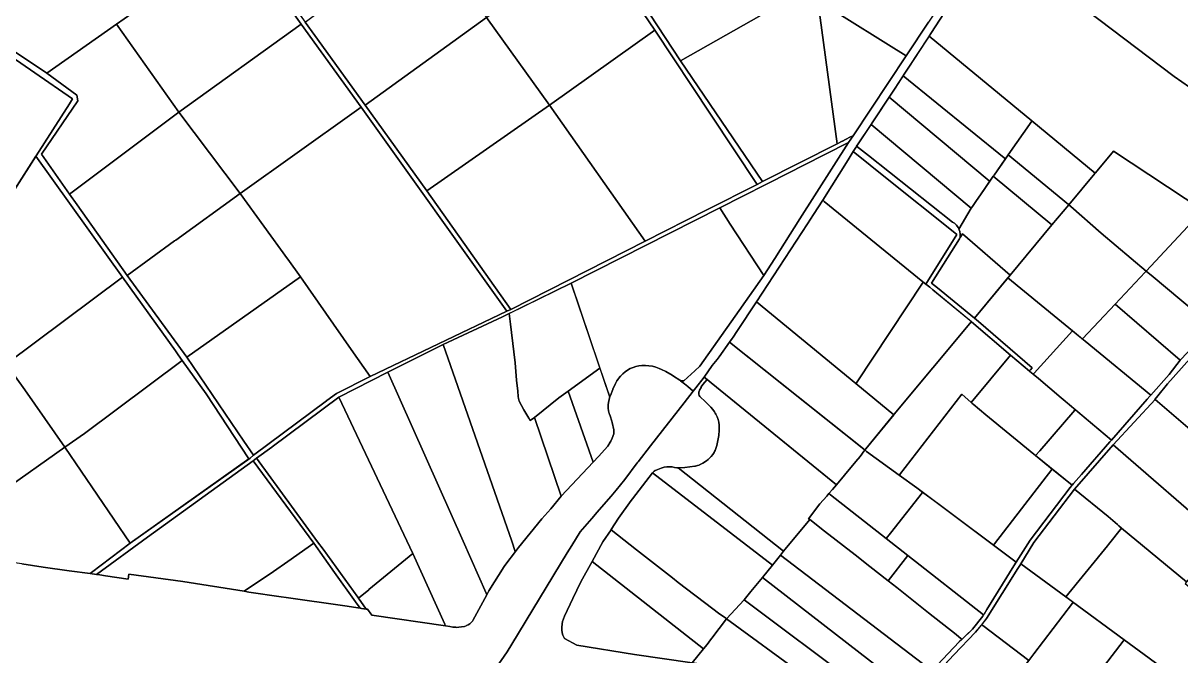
# Model space of a CAD drawing. Header units: metres. Extents: x 3 to 1005126, y 39 to 4383651.
# Drawn here: x 489153 to 489941, y 4369805 to 4370236 of the extents above; entities that cross this region are included whole.
import ezdxf

# ---------------------------------------------------------------- set-up
doc = ezdxf.new("R2010")
doc.units = ezdxf.units.M
doc.header["$MEASUREMENT"] = 0
doc.layers.add('TM_Llucmajor', color=7, linetype='Continuous')

msp = doc.modelspace()

# ---------------------------------------------------------------- linework, layer by layer
at = {"layer": 'TM_Llucmajor', "linetype": 'Continuous', "flags": 128}
for points in [[(489138.81, 4370523.05), (489180.2, 4370464.33), (489220.85, 4370408.22), (489260.79, 4370352.88), (489303.4, 4370294.87), (489344.61, 4370236.48), (489351.21, 4370227.38), (489385.59, 4370179.97), (489427.61, 4370121.65), (489484.93, 4370040.78), (489482.05, 4370039.63), (489382.82, 4370178.46), (489341.94, 4370234.99), (489300.7, 4370293.38), (489257.66, 4370352.21), (489242.74, 4370372.59), (489206.17, 4370345.54), (489171.27, 4370319.71), (489084.54, 4370258.08)], [(489548.71, 4370289.11), (489600.53, 4370210.21), (489656.33, 4370127.83), (489652.59, 4370125.96), (489620.93, 4370173.69), (489582.99, 4370230.89), (489540.89, 4370292.93)], [(489084.54, 4370258.08), (489168.75, 4370201.66), (489189.19, 4370186.67), (489189.75, 4370182.96), (489165.06, 4370146.52), (489184, 4370119.2), (489189.27, 4370112.04), (489223.46, 4370063.9), (489264, 4370008.36), (489302.85, 4369951.08), (489309.56, 4369941.49), (489307.16, 4369939.58), (489306.39, 4369939.03), (489277.26, 4369983.31), (489260.97, 4370006), (489258.21, 4370009.85), (489256.28, 4370012.55), (489220.19, 4370062.82), (489161.13, 4370145.09), (489161.31, 4370145.37), (489184.01, 4370180.71), (489186.22, 4370184.16), (489083.35, 4370255.35)], [(489860.35, 4370257.62), (489936.89, 4370199.43), (489992.77, 4370160.53)], [(489783.35, 4370247.54), (489771.07, 4370228.8), (489755.95, 4370205.86), (489752.8, 4370201.02), (489746.18, 4370190.83), (489744.33, 4370188.03), (489731.01, 4370167.97), (489730.59, 4370167.3), (489721.45, 4370153.61), (489719.79, 4370151.13), (489718.12, 4370148.34), (489714.7, 4370142.78), (489697.37, 4370115.23), (489691.05, 4370105.53), (489686.91, 4370099.17), (489652.15, 4370046.07), (489638.73, 4370025.69), (489636.23, 4370021.94), (489635.66, 4370021.08), (489633.88, 4370018.56), (489626.77, 4370008.46), (489625.41, 4370006.71), (489621.93, 4370002.51), (489616.55, 4369994.73), (489610.84, 4369987.3), (489609.1, 4369985.07), (489605.35, 4369988.39), (489603.23, 4369990.06), (489600.52, 4369992.21), (489599.89, 4369992.62), (489600.6, 4369992.34), (489601.65, 4369992.12), (489601.79, 4369992.11), (489602.72, 4369992.11), (489610.12, 4369998.93), (489613.65, 4370002.18), (489637.7, 4370036.23), (489657.24, 4370063.91), (489657.24, 4370063.91), (489664.61, 4370075.46), (489681.76, 4370102.4), (489714.94, 4370154.48), (489718.02, 4370159.09), (489754.09, 4370213.61), (489769.42, 4370236.42)], [(489956.23, 4370108.28), (489895.4, 4370148.69), (489883.24, 4370133.9), (489883.02, 4370133.64), (489839.91, 4370169.13), (489769.79, 4370226.84), (489771.07, 4370228.8), (489783.35, 4370247.54)], [(489771.67, 4369794.7), (489790.39, 4369814.36), (489799.29, 4369822.94), (489806.51, 4369831.96), (489807.3, 4369833.28), (489809.23, 4369836.49), (489827.64, 4369866.21), (489838.66, 4369883.73), (489865.96, 4369919.6), (489868.18, 4369922.18), (489873.61, 4369928.4), (489892.92, 4369950.55), (489893.54, 4369951.22), (489894.01, 4369951.75), (489918.45, 4369979.56), (489920.33, 4369981.71), (489920.96, 4369982.43), (489933.32, 4369996.55), (489940.89, 4370006.21), (489950.88, 4370016.6)], [(489947.5, 4370007.15), (489932.36, 4369990.09), (489925.65, 4369981.87), (489923.7, 4369979.49), (489923.79, 4369979.41), (489923.79, 4369979.41), (489895.24, 4369948.65), (489868.83, 4369918.39), (489841.13, 4369882.06), (489831.62, 4369866.44), (489830.32, 4369864.35), (489808.97, 4369830.22), (489801.51, 4369820.9), (489786.58, 4369805.63), (489774.45, 4369792.31)], [(489151.53, 4369867.51), (489166.05, 4369865.26), (489183.82, 4369862.84), (489198.22, 4369860.87), (489202.48, 4369860.29), (489204.82, 4369859.97), (489208.74, 4369859.33), (489223.99, 4369857.02), (489224.51, 4369860.44), (489261.27, 4369855.36), (489303.12, 4369848.8), (489306.21, 4369848.32), (489328.36, 4369845.1), (489331.69, 4369844.62), (489371.76, 4369838.8), (489382.08, 4369837.31), (489382.99, 4369837.17), (489386.32, 4369836.7), (489387.21, 4369836.58), (489390.18, 4369832.61), (489440.29, 4369825.25), (489443.36, 4369824.81), (489445.31, 4369824.43), (489447.29, 4369824.26), (489447.54, 4369824.25), (489449.28, 4369824.28), (489451.26, 4369824.51), (489453.2, 4369824.93), (489454.48, 4369825.31), (489454.72, 4369825.41), (489455.69, 4369825.88), (489456.79, 4369826.62), (489457.78, 4369827.52), (489458.62, 4369828.56), (489458.85, 4369828.91), (489468.41, 4369846.39), (489469.89, 4369849.08), (489480.3, 4369865.61), (489481.37, 4369867.17), (489487.91, 4369875.8), (489490.07, 4369878.65), (489506.03, 4369898.26), (489512, 4369904.97), (489519.07, 4369913.69), (489540.84, 4369936.79), (489544.45, 4369940.56), (489550.86, 4369947.61), (489552.45, 4369950.3), (489552.89, 4369951.13), (489553.81, 4369953.11), (489554.91, 4369956.04), (489555.08, 4369956.57), (489555.1, 4369957.04), (489554.97, 4369958.45), (489554.92, 4369958.75), (489553.78, 4369963.88), (489553.54, 4369964.74), (489552.41, 4369968.25), (489552.01, 4369969.34), (489551.81, 4369969.97), (489551.4, 4369971.75), (489551.19, 4369973.56), (489551.17, 4369975.38), (489551.2, 4369975.81), (489551.37, 4369977.39), (489551.77, 4369979.37), (489552.1, 4369980.46), (489552.36, 4369981.31), (489552.69, 4369982.08), (489554.24, 4369986.23), (489554.3, 4369986.38), (489556.14, 4369990.22), (489557.13, 4369992.07), (489557.93, 4369993.32), (489558.28, 4369993.8), (489559.59, 4369995.43), (489561.06, 4369996.91), (489562.66, 4369998.26), (489564.38, 4369999.44), (489566.2, 4370000.45), (489567.44, 4370001.01), (489568.08, 4370001.26), (489570.03, 4370001.89), (489572.03, 4370002.33), (489574.06, 4370002.57), (489576.09, 4370002.61), (489576.48, 4370002.6), (489578.9, 4370002.42), (489581.29, 4370002.03), (489583.63, 4370001.44), (489585.92, 4370000.64), (489587.52, 4369999.94), (489590.41, 4369998.52), (489594.71, 4369996.03), (489595.74, 4369995.35), (489599.89, 4369992.62), (489600.52, 4369992.21), (489603.23, 4369990.06), (489605.35, 4369988.39), (489609.1, 4369985.07), (489602.9, 4369977.11), (489580.06, 4369947.81), (489571.57, 4369936.92), (489571.01, 4369936.2), (489562.59, 4369924.87), (489556.65, 4369917.64), (489553.28, 4369913.54), (489543.46, 4369902.42), (489541.31, 4369899.95), (489540.04, 4369898.49), (489532.05, 4369889.31), (489526.36, 4369880.09), (489523.16, 4369874.91), (489485.49, 4369812.72), (489482.34, 4369807.51), (489474.63, 4369796.42)], [(489474.63, 4369796.42), (489482.34, 4369807.51), (489485.49, 4369812.72), (489523.16, 4369874.91), (489526.36, 4369880.09), (489532.05, 4369889.31), (489540.04, 4369898.49), (489541.31, 4369899.95), (489543.46, 4369902.42), (489553.28, 4369913.54), (489556.65, 4369917.64), (489562.59, 4369924.87), (489571.01, 4369936.2), (489571.57, 4369936.92), (489580.06, 4369947.81), (489602.9, 4369977.11), (489609.1, 4369985.07), (489610.84, 4369987.3), (489616.55, 4369994.73), (489618.54, 4369993.12), (489616.94, 4369991.35), (489615.61, 4369989.58), (489614.59, 4369987.95), (489614.44, 4369987.69), (489613.45, 4369985.71), (489613.07, 4369984.9), (489613, 4369984.64), (489612.89, 4369984.02), (489612.9, 4369983.13), (489613.12, 4369982.26), (489613.52, 4369981.46), (489617.44, 4369977.95), (489618.7, 4369976.69), (489621.04, 4369974.11), (489622.37, 4369972.68), (489623.53, 4369971.13), (489624.13, 4369970.19), (489624.54, 4369969.46), (489625.37, 4369967.7), (489626.01, 4369965.87), (489626.47, 4369963.97), (489626.72, 4369962.05), (489626.78, 4369960.52), (489626.77, 4369958.52), (489626.52, 4369955.01), (489625.96, 4369951.53), (489625.1, 4369948.12), (489623.94, 4369944.79), (489623.6, 4369943.95), (489623.28, 4369943.28), (489622.43, 4369941.87), (489621.42, 4369940.56), (489620.26, 4369939.39), (489619.36, 4369938.65), (489618.07, 4369937.69), (489615.74, 4369936.18), (489613.29, 4369934.88), (489613.13, 4369934.81), (489612.03, 4369934.38), (489610.7, 4369934.07), (489610.21, 4369934.01), (489603.32, 4369933.12), (489598.77, 4369932.88), (489597.97, 4369932.98), (489596.39, 4369933.19), (489594.65, 4369933.52), (489592.9, 4369933.64), (489591.13, 4369933.57), (489589.38, 4369933.3), (489587.88, 4369932.9), (489587.17, 4369932.68), (489585.02, 4369931.86), (489583.75, 4369931.31), (489583.22, 4369931.01), (489582.58, 4369930.59), (489581.53, 4369929.7), (489581.32, 4369929.45), (489567.72, 4369911.72), (489566.81, 4369910.54), (489558.22, 4369898.53), (489553.11, 4369890.83), (489553.15, 4369890.66), (489547.59, 4369882.51), (489540.24, 4369869.11), (489532.45, 4369855.14), (489527.07, 4369843.8), (489521.41, 4369831.87), (489520.67, 4369830.08), (489520.11, 4369828.23), (489519.79, 4369826.63), (489519.75, 4369826.34), (489519.59, 4369824.41), (489519.63, 4369822.48), (489519.86, 4369820.56), (489520.23, 4369818.92), (489521.39, 4369816.74), (489529.83, 4369812.08), (489569.12, 4369805.82), (489608.37, 4369800.1)]]:
    msp.add_lwpolyline(points, dxfattribs=at)
for points in [[(489600.53, 4370210.21), (489548.71, 4370289.11), (489625.24, 4370327.62), (489641.42, 4370335.77), (489630.18, 4370352.75), (489590.09, 4370411.73), (489667.14, 4370438.38), (489672.48, 4370403.92), (489672.54, 4370403.55), (489675.24, 4370385.79), (489675.28, 4370385.5), (489686.39, 4370307.16), (489686.43, 4370306.91), (489685.95, 4370300.04), (489690.82, 4370265.89), (489691.41, 4370261.78), (489600.53, 4370210.21)], [(489821.24, 4370287.62), (489813.3, 4370293.57), (489823.17, 4370309.74), (489829.21, 4370317.18), (489853.66, 4370346.98), (489866.07, 4370338.57), (489874.22, 4370333.04), (490008.77, 4370241.75), (489972.53, 4370194.95), (489966.18, 4370186.75), (489962.86, 4370182.46), (489962.3, 4370181.74), (489936.89, 4370199.43), (489860.35, 4370257.62), (489860.26, 4370257.68), (489840.61, 4370271.83), (489841.17, 4370272.63), (489836.79, 4370275.97), (489832.72, 4370279.02), (489821.24, 4370287.62)], [(489168.75, 4370201.66), (489084.54, 4370258.08), (489171.27, 4370319.71), (489226.64, 4370242.31), (489216.21, 4370235.05), (489168.75, 4370201.66)], [(489351.21, 4370227.38), (489344.61, 4370236.48), (489384.24, 4370266.09), (489426.03, 4370297.32), (489468.23, 4370239.64), (489385.59, 4370179.97), (489351.21, 4370227.38)], [(489685.95, 4370300.04), (489716.94, 4370279.38), (489773.11, 4370241.92), (489769.42, 4370236.42), (489754.09, 4370213.61), (489742.22, 4370221.03), (489710.13, 4370241.09), (489693.99, 4370251.18), (489691.41, 4370261.78), (489690.82, 4370265.89), (489685.95, 4370300.04)], [(489258.62, 4370175.21), (489216.21, 4370235.05), (489226.64, 4370242.31), (489300.7, 4370293.38), (489341.94, 4370234.99), (489258.62, 4370175.21)], [(489511.06, 4370179.9), (489468.23, 4370239.64), (489540.89, 4370292.93), (489582.99, 4370230.89), (489511.06, 4370179.9)], [(489656.33, 4370127.83), (489600.53, 4370210.21), (489691.41, 4370261.78), (489693.99, 4370251.18), (489707.29, 4370153.6), (489656.33, 4370127.83)], [(489116.86, 4370086.8), (489016.94, 4370157.98), (489083.35, 4370255.35), (489186.22, 4370184.16), (489184.01, 4370180.71), (489161.31, 4370145.37), (489121.59, 4370083.43), (489116.86, 4370086.8)], [(489693.99, 4370251.18), (489710.13, 4370241.09), (489742.22, 4370221.03), (489754.09, 4370213.61), (489718.02, 4370159.09), (489716.34, 4370158.23), (489712.82, 4370156.43), (489710.7, 4370155.34), (489710.6, 4370155.29), (489707.29, 4370153.6), (489693.99, 4370251.18)], [(489184, 4370119.2), (489165.06, 4370146.52), (489189.75, 4370182.96), (489189.19, 4370186.67), (489168.75, 4370201.66), (489216.21, 4370235.05), (489258.62, 4370175.21), (489184, 4370119.2)], [(489300.29, 4370119.84), (489258.62, 4370175.21), (489341.94, 4370234.99), (489382.82, 4370178.46), (489378.12, 4370175.13), (489300.29, 4370119.84)], [(489427.61, 4370121.65), (489385.59, 4370179.97), (489468.23, 4370239.64), (489511.06, 4370179.9), (489427.61, 4370121.65)], [(489576.27, 4370087.24), (489511.06, 4370179.9), (489582.99, 4370230.89), (489620.93, 4370173.69), (489652.59, 4370125.96), (489618.43, 4370108.63), (489576.27, 4370087.24)], [(489820.89, 4370144.14), (489752.14, 4370199.99), (489752.8, 4370201.02), (489755.95, 4370205.86), (489769.59, 4370226.55), (489769.79, 4370226.84), (489839.91, 4370169.13), (489839.85, 4370169.04), (489823.71, 4370145.98), (489821.87, 4370143.35), (489820.89, 4370144.14)], [(489810.79, 4370128.48), (489742.57, 4370185.37), (489744.33, 4370188.03), (489746.18, 4370190.83), (489752.14, 4370199.99), (489820.89, 4370144.14), (489821.87, 4370143.35), (489814.12, 4370132.26), (489813.58, 4370131.5), (489811.22, 4370128.12), (489810.79, 4370128.48)], [(489484.93, 4370040.78), (489427.61, 4370121.65), (489511.06, 4370179.9), (489576.27, 4370087.24), (489484.93, 4370040.78)], [(489810.79, 4370128.48), (489811.22, 4370128.12), (489804.75, 4370118.86), (489802.02, 4370114.97), (489799.31, 4370110.78), (489798.59, 4370109.68), (489730.28, 4370166.83), (489730.59, 4370167.3), (489731.01, 4370167.97), (489742.57, 4370185.37), (489810.79, 4370128.48)], [(489189.27, 4370112.04), (489184, 4370119.2), (489258.62, 4370175.21), (489300.29, 4370119.84), (489256.48, 4370088.03), (489255.72, 4370087.48), (489223.46, 4370063.9), (489189.27, 4370112.04)], [(489332.72, 4370075.17), (489300.29, 4370119.84), (489378.12, 4370175.13), (489382.82, 4370178.46), (489482.05, 4370039.63), (489388.92, 4369995.13), (489376.1, 4370013.42), (489341.43, 4370062.88), (489332.77, 4370075.1), (489332.72, 4370075.17)], [(489728.61, 4370145.6), (489720.43, 4370152.09), (489721.45, 4370153.61), (489730.28, 4370166.83), (489798.59, 4370109.68), (489790.19, 4370095.45), (489789.8, 4370096.28), (489789.03, 4370097.47), (489788.5, 4370098.12), (489788.1, 4370098.54), (489787.03, 4370099.47), (489785.84, 4370100.23), (489728.61, 4370145.6)], [(489839.85, 4370169.04), (489839.91, 4370169.13), (489883.02, 4370133.64), (489882.83, 4370133.44), (489864.92, 4370112.09), (489864.71, 4370112.25), (489823.71, 4370145.98), (489839.85, 4370169.04)], [(489202.48, 4369860.29), (489198.22, 4369860.87), (489199.19, 4369861.61), (489225.48, 4369881.59), (489307.16, 4369939.58), (489309.56, 4369941.49), (489359.33, 4369978.62), (489359.49, 4369978.74), (489365.99, 4369983.62), (489388.92, 4369995.13), (489482.05, 4370039.63), (489484.93, 4370040.78), (489576.27, 4370087.24), (489618.43, 4370108.63), (489652.59, 4370125.96), (489656.33, 4370127.83), (489707.29, 4370153.6), (489710.6, 4370155.29), (489710.7, 4370155.34), (489712.82, 4370156.43), (489716.34, 4370158.23), (489718.02, 4370159.09), (489714.94, 4370154.48), (489684.12, 4370138.83), (489674.68, 4370134.04), (489627.2, 4370109.93), (489526, 4370058.62), (489479.16, 4370035.67), (489438.75, 4370016.89), (489401.06, 4369997.95), (489367.53, 4369981.08), (489322.09, 4369947.14), (489321.94, 4369947.03), (489311.5, 4369939.39), (489309.17, 4369937.56), (489237.14, 4369885.66), (489202.48, 4369860.29)], [(489634.38, 4370098.92), (489627.2, 4370109.93), (489674.68, 4370134.04), (489684.12, 4370138.83), (489714.94, 4370154.48), (489681.76, 4370102.4), (489664.61, 4370075.46), (489657.24, 4370063.91), (489634.38, 4370098.92)], [(489698.32, 4370114.36), (489697.37, 4370115.23), (489714.7, 4370142.78), (489718.12, 4370148.34), (489741.32, 4370129.75), (489784.99, 4370094.79), (489788.71, 4370091.81), (489767.53, 4370058.08), (489765.55, 4370059.69), (489698.32, 4370114.36)], [(489838.83, 4369999.66), (489838.21, 4369998.86), (489838.16, 4369998.79), (489825.37, 4370009.73), (489798.82, 4370032.44), (489772.26, 4370054.2), (489770.24, 4370055.86), (489767.53, 4370058.08), (489788.71, 4370091.81), (489784.99, 4370094.79), (489741.32, 4370129.75), (489718.12, 4370148.34), (489719.79, 4370151.13), (489720.43, 4370152.09), (489728.61, 4370145.6), (489785.84, 4370100.23), (489787.03, 4370099.47), (489788.1, 4370098.54), (489788.5, 4370098.12), (489789.03, 4370097.47), (489789.8, 4370096.28), (489790.19, 4370095.45), (489790.4, 4370095), (489790.72, 4370093.95), (489790.81, 4370093.64), (489791.02, 4370092.24), (489791.05, 4370091.65), (489791.05, 4370090.39), (489790.99, 4370089.68), (489790.54, 4370088.98), (489771.54, 4370058.73), (489775.48, 4370055.49), (489800.74, 4370034.75), (489803.42, 4370032.55), (489839.94, 4370001.02), (489838.83, 4369999.66)], [(489882.83, 4370133.44), (489883.02, 4370133.64), (489883.24, 4370133.9), (489895.4, 4370148.69), (489956.23, 4370108.28), (489956.37, 4370108.19), (489955.5, 4370107.24), (489917.77, 4370066.91), (489887, 4370092.7), (489866.34, 4370110.94), (489864.92, 4370112.09), (489882.83, 4370133.44)], [(489220.19, 4370062.82), (489141.12, 4370003.63), (489102.8, 4370055.75), (489121.59, 4370083.43), (489161.13, 4370145.09), (489220.19, 4370062.82)], [(489814.12, 4370132.26), (489823.71, 4370145.98), (489864.71, 4370112.25), (489864.92, 4370112.09), (489853.41, 4370098.37), (489813.58, 4370131.5), (489814.12, 4370132.26)], [(489792.68, 4370092.37), (489790.99, 4370089.68), (489791.05, 4370090.39), (489791.05, 4370091.65), (489791.02, 4370092.24), (489790.81, 4370093.64), (489790.72, 4370093.95), (489790.4, 4370095), (489790.19, 4370095.45), (489798.59, 4370109.68), (489799.31, 4370110.78), (489802.02, 4370114.97), (489804.75, 4370118.86), (489813.58, 4370131.5), (489853.41, 4370098.37), (489825, 4370064.13), (489792.68, 4370092.37)], [(489264, 4370008.36), (489223.46, 4370063.9), (489255.72, 4370087.48), (489256.48, 4370088.03), (489300.29, 4370119.84), (489332.72, 4370075.17), (489332.77, 4370075.1), (489341.43, 4370062.88), (489264, 4370008.36)], [(489552.29, 4369981.07), (489526, 4370058.62), (489627.2, 4370109.93), (489634.38, 4370098.92), (489657.24, 4370063.91), (489637.7, 4370036.23), (489613.65, 4370002.18), (489610.12, 4369998.93), (489602.72, 4369992.11), (489601.79, 4369992.11), (489601.65, 4369992.12), (489600.6, 4369992.34), (489599.89, 4369992.62), (489595.74, 4369995.35), (489594.71, 4369996.03), (489590.41, 4369998.52), (489587.52, 4369999.94), (489585.92, 4370000.64), (489583.63, 4370001.44), (489581.29, 4370002.03), (489578.9, 4370002.42), (489576.48, 4370002.6), (489576.09, 4370002.61), (489574.06, 4370002.57), (489572.03, 4370002.33), (489570.03, 4370001.89), (489568.08, 4370001.26), (489567.44, 4370001.01), (489566.2, 4370000.45), (489564.38, 4369999.44), (489562.66, 4369998.26), (489561.06, 4369996.91), (489559.59, 4369995.43), (489558.28, 4369993.8), (489557.93, 4369993.32), (489557.13, 4369992.07), (489556.14, 4369990.22), (489554.3, 4369986.38), (489554.24, 4369986.23), (489552.69, 4369982.08), (489552.36, 4369981.31), (489552.29, 4369981.07)], [(489652.15, 4370046.07), (489686.91, 4370099.17), (489691.05, 4370105.53), (489697.37, 4370115.23), (489698.32, 4370114.36), (489765.55, 4370059.69), (489765.84, 4370059.45), (489720.27, 4369990.81), (489719.91, 4369990.27), (489652.15, 4370046.07)], [(489874.34, 4370020.63), (489867.54, 4370026.21), (489857.45, 4370034.47), (489823.49, 4370062.3), (489825, 4370064.13), (489853.41, 4370098.37), (489864.92, 4370112.09), (489866.34, 4370110.94), (489887, 4370092.7), (489917.77, 4370066.91), (489917.07, 4370066.17), (489896.69, 4370044.4), (489874.37, 4370020.66), (489874.34, 4370020.63)], [(489987.48, 4370088), (490006.9, 4370075.24), (490007.99, 4370074.52), (489975.5, 4370036.41), (489975.22, 4370036.07), (489970.71, 4370029.65), (489966.07, 4370026.42), (489960.2, 4370031.35), (489922.54, 4370062.91), (489917.77, 4370066.91), (489955.5, 4370107.24), (489956.37, 4370108.19), (489987.48, 4370088)], [(489800.74, 4370034.75), (489775.48, 4370055.49), (489771.54, 4370058.73), (489790.54, 4370088.98), (489792.68, 4370092.37), (489825, 4370064.13), (489800.74, 4370034.75)], [(489260.97, 4370006), (489194.41, 4369956.32), (489181, 4369946.98), (489153.57, 4369985.99), (489142.19, 4370002.17), (489141.12, 4370003.63), (489220.19, 4370062.82), (489256.28, 4370012.55), (489258.21, 4370009.85), (489260.97, 4370006)], [(489302.85, 4369951.08), (489264, 4370008.36), (489341.43, 4370062.88), (489376.1, 4370013.42), (489388.92, 4369995.13), (489365.99, 4369983.62), (489359.49, 4369978.74), (489359.33, 4369978.62), (489309.56, 4369941.49), (489302.85, 4369951.08)], [(489839.94, 4370001.02), (489803.42, 4370032.55), (489800.74, 4370034.75), (489823.49, 4370062.3), (489857.45, 4370034.47), (489867.54, 4370026.21), (489841.33, 4369997.41), (489840.78, 4369996.69), (489840.75, 4369996.65), (489838.47, 4369998.53), (489838.16, 4369998.79), (489838.21, 4369998.86), (489838.83, 4369999.66), (489839.94, 4370001.02)], [(489917.07, 4370066.17), (489917.77, 4370066.91), (489922.54, 4370062.91), (489960.2, 4370031.35), (489966.07, 4370026.42), (489964.43, 4370025.28), (489957.37, 4370021.97), (489950.88, 4370016.6), (489940.89, 4370006.21), (489896.69, 4370044.4), (489917.07, 4370066.17)], [(489523.97, 4369985.21), (489517.52, 4369980.53), (489501.05, 4369967.18), (489498.06, 4369965.02), (489497.14, 4369966.62), (489493.77, 4369972.45), (489490.46, 4369978.2), (489489.95, 4369980.19), (489489.83, 4369981.44), (489489.48, 4369985.12), (489488.76, 4369992.71), (489487.66, 4370004.43), (489486.76, 4370011.87), (489484.49, 4370030.81), (489483.73, 4370037.91), (489526, 4370058.62), (489545.12, 4370002.22), (489545.57, 4370000.88), (489523.97, 4369985.21)], [(489720.27, 4369990.81), (489765.84, 4370059.45), (489767.53, 4370058.08), (489770.24, 4370055.86), (489772.26, 4370054.2), (489798.81, 4370032.45), (489746.12, 4369969.53), (489745.71, 4369969.02), (489719.91, 4369990.27), (489720.27, 4369990.81)], [(489719.91, 4369990.27), (489745.71, 4369969.02), (489745.68, 4369968.98), (489726.77, 4369945.75), (489726.16, 4369945.01), (489633.88, 4370018.56), (489635.66, 4370021.08), (489636.23, 4370021.94), (489638.73, 4370025.69), (489652.15, 4370046.07), (489719.91, 4369990.27)], [(489479.16, 4370035.67), (489483.73, 4370037.91), (489484.49, 4370030.81), (489486.76, 4370011.87), (489487.66, 4370004.43), (489488.76, 4369992.71), (489489.48, 4369985.12), (489489.83, 4369981.44), (489489.95, 4369980.19), (489490.46, 4369978.2), (489493.77, 4369972.45), (489497.14, 4369966.62), (489498.06, 4369965.02), (489501.05, 4369967.18), (489519.07, 4369913.69), (489512, 4369904.97), (489506.03, 4369898.26), (489490.07, 4369878.65), (489487.91, 4369875.8), (489487.85, 4369875.98), (489485.46, 4369883), (489438.75, 4370016.89), (489479.16, 4370035.67)], [(489874.37, 4370020.66), (489896.69, 4370044.4), (489940.89, 4370006.21), (489933.32, 4369996.55), (489920.96, 4369982.43), (489876.14, 4370019.16), (489874.34, 4370020.63), (489874.37, 4370020.66)], [(489726.77, 4369945.75), (489746.12, 4369969.53), (489798.81, 4370032.45), (489798.82, 4370032.44), (489825.37, 4370009.73), (489798.47, 4369977.32), (489792.2, 4369983), (489749.57, 4369928.16), (489749.4, 4369927.95), (489727.26, 4369944.13), (489726.16, 4369945.01), (489726.77, 4369945.75)], [(489840.78, 4369996.69), (489841.33, 4369997.41), (489867.54, 4370026.21), (489876.14, 4370019.16), (489920.96, 4369982.43), (489920.33, 4369981.71), (489918.45, 4369979.56), (489894.01, 4369951.75), (489859.8, 4369980.63), (489844.29, 4369993.73), (489840.75, 4369996.65), (489840.78, 4369996.69)], [(489967.84, 4370023.74), (489968.28, 4370024.05), (489968.33, 4370024.01), (490039.3, 4369962.73), (489995.73, 4369917.58), (489966.69, 4369942.55), (489923.79, 4369979.41), (489923.7, 4369979.49), (489925.65, 4369981.87), (489932.36, 4369990.09), (489947.5, 4370007.15), (489958.24, 4370016.98), (489967.84, 4370023.74)], [(489452.41, 4369883.02), (489401.06, 4369997.95), (489438.75, 4370016.89), (489485.46, 4369883), (489487.85, 4369875.98), (489487.91, 4369875.8), (489481.37, 4369867.17), (489480.3, 4369865.61), (489469.89, 4369849.08), (489468.41, 4369846.39), (489467.94, 4369847.46), (489452.41, 4369883.02)], [(489725.34, 4369945.66), (489726.13, 4369945.03), (489725.63, 4369944.37), (489722.85, 4369940.72), (489719.89, 4369937.21), (489712.13, 4369927.84), (489706.72, 4369921.31), (489706.57, 4369921.44), (489704.12, 4369923.43), (489621.37, 4369990.88), (489618.54, 4369993.12), (489616.55, 4369994.73), (489621.93, 4370002.51), (489625.41, 4370006.71), (489626.77, 4370008.46), (489633.88, 4370018.56), (489725.34, 4369945.66)], [(489306.39, 4369939.03), (489225.48, 4369881.59), (489181, 4369946.98), (489194.41, 4369956.32), (489260.97, 4370006), (489277.26, 4369983.31), (489306.39, 4369939.03)], [(489844.29, 4369993.73), (489859.8, 4369980.63), (489869.49, 4369972.45), (489869.19, 4369972.1), (489853.73, 4369954.21), (489850.95, 4369951.01), (489845.28, 4369944.45), (489845.22, 4369944.39), (489842.4, 4369941.2), (489841.23, 4369942.16), (489808.47, 4369969.1), (489799.83, 4369976.2), (489799.21, 4369976.71), (489798.47, 4369977.32), (489825.37, 4370009.73), (489838.16, 4369998.79), (489838.47, 4369998.53), (489840.75, 4369996.65), (489844.29, 4369993.73)], [(489094.78, 4369886.2), (489057.32, 4369941.1), (489142.19, 4370002.17), (489153.57, 4369985.99), (489181, 4369946.98), (489094.78, 4369886.2)], [(489418.11, 4369874.57), (489367.53, 4369981.08), (489401.06, 4369997.95), (489452.41, 4369883.02), (489467.94, 4369847.46), (489468.41, 4369846.39), (489458.85, 4369828.91), (489458.62, 4369828.56), (489457.78, 4369827.52), (489456.79, 4369826.62), (489455.69, 4369825.88), (489454.72, 4369825.41), (489454.48, 4369825.31), (489453.2, 4369824.93), (489451.26, 4369824.51), (489449.28, 4369824.28), (489447.54, 4369824.25), (489447.29, 4369824.26), (489445.31, 4369824.43), (489443.36, 4369824.81), (489440.29, 4369825.25), (489439.84, 4369826.26), (489439.76, 4369826.45), (489418.11, 4369874.57)], [(489540.84, 4369936.79), (489523.97, 4369985.21), (489545.57, 4370000.88), (489552.29, 4369981.07), (489552.1, 4369980.46), (489551.77, 4369979.37), (489551.37, 4369977.39), (489551.2, 4369975.81), (489551.17, 4369975.38), (489551.19, 4369973.56), (489551.4, 4369971.75), (489551.81, 4369969.97), (489552.01, 4369969.34), (489552.41, 4369968.25), (489553.54, 4369964.74), (489553.78, 4369963.88), (489554.92, 4369958.75), (489554.97, 4369958.45), (489555.1, 4369957.04), (489555.08, 4369956.57), (489554.91, 4369956.04), (489553.81, 4369953.11), (489552.89, 4369951.13), (489552.45, 4369950.3), (489550.86, 4369947.61), (489544.45, 4369940.56), (489540.84, 4369936.79)], [(489701.61, 4369915.35), (489700.04, 4369913.57), (489695.46, 4369908.41), (489687.75, 4369898.22), (489688.5, 4369897.63), (489670.71, 4369876.03), (489598.77, 4369932.88), (489603.32, 4369933.12), (489610.21, 4369934.01), (489610.7, 4369934.07), (489612.03, 4369934.38), (489613.13, 4369934.81), (489613.29, 4369934.88), (489615.74, 4369936.18), (489618.07, 4369937.69), (489619.36, 4369938.65), (489620.26, 4369939.39), (489621.42, 4369940.56), (489622.43, 4369941.87), (489623.28, 4369943.28), (489623.6, 4369943.95), (489623.94, 4369944.79), (489625.1, 4369948.12), (489625.96, 4369951.53), (489626.52, 4369955.01), (489626.77, 4369958.52), (489626.78, 4369960.52), (489626.72, 4369962.05), (489626.47, 4369963.97), (489626.01, 4369965.87), (489625.37, 4369967.7), (489624.54, 4369969.46), (489624.13, 4369970.19), (489623.53, 4369971.13), (489622.37, 4369972.68), (489621.04, 4369974.11), (489618.7, 4369976.69), (489617.44, 4369977.95), (489613.52, 4369981.46), (489613.12, 4369982.26), (489612.9, 4369983.13), (489612.89, 4369984.02), (489613, 4369984.64), (489613.07, 4369984.9), (489613.45, 4369985.71), (489614.44, 4369987.69), (489614.59, 4369987.95), (489615.61, 4369989.58), (489616.94, 4369991.35), (489618.54, 4369993.12), (489621.37, 4369990.88), (489706.72, 4369921.31), (489704.11, 4369918.15), (489701.61, 4369915.35)], [(489523.97, 4369985.21), (489540.84, 4369936.79), (489519.07, 4369913.69), (489501.05, 4369967.18), (489517.52, 4369980.53), (489523.97, 4369985.21)], [(489749.57, 4369928.16), (489792.2, 4369983), (489798.47, 4369977.32), (489799.21, 4369976.71), (489799.83, 4369976.2), (489808.47, 4369969.1), (489841.23, 4369942.16), (489842.4, 4369941.2), (489853.69, 4369932.03), (489853.51, 4369931.79), (489814.39, 4369881.21), (489813.62, 4369880.27), (489761.44, 4369919.28), (489761.38, 4369919.2), (489749.4, 4369927.95), (489749.57, 4369928.16)], [(489353.17, 4369882.57), (489311.5, 4369939.39), (489321.94, 4369947.03), (489322.09, 4369947.14), (489367.53, 4369981.08), (489418.11, 4369874.57), (489388.11, 4369849.92), (489388.04, 4369849.86), (489381.07, 4369844.14), (489380.67, 4369844.69), (489356.91, 4369877.42), (489353.17, 4369882.57)], [(489969.01, 4369884.56), (489895.24, 4369948.65), (489923.79, 4369979.41), (489966.69, 4369942.55), (489980.65, 4369930.55), (489980.54, 4369930.41), (489954.13, 4369900.02), (489970.37, 4369886.23), (489969.01, 4369884.56)], [(489867.2, 4369921.04), (489842.4, 4369941.2), (489845.22, 4369944.39), (489845.28, 4369944.45), (489850.95, 4369951.01), (489853.73, 4369954.21), (489869.19, 4369972.1), (489869.49, 4369972.45), (489894.01, 4369951.75), (489893.54, 4369951.22), (489892.92, 4369950.55), (489873.61, 4369928.4), (489868.18, 4369922.18), (489867.2, 4369921.04)], [(489086.16, 4369875.75), (489081.83, 4369876.18), (489094.78, 4369886.2), (489181, 4369946.98), (489225.48, 4369881.59), (489199.19, 4369861.61), (489198.22, 4369860.87), (489183.82, 4369862.84), (489166.05, 4369865.26), (489151.53, 4369867.51), (489137, 4369869.49), (489123.72, 4369871.31), (489102.83, 4369873.81), (489086.16, 4369875.75)], [(489706.72, 4369921.31), (489712.13, 4369927.84), (489719.89, 4369937.21), (489722.85, 4369940.72), (489725.63, 4369944.37), (489726.13, 4369945.03), (489726.16, 4369945.01), (489727.26, 4369944.13), (489749.4, 4369927.95), (489761.38, 4369919.2), (489761.44, 4369919.28), (489765.42, 4369916.31), (489765.33, 4369916.2), (489743.5, 4369888.36), (489740.63, 4369884.71), (489702.68, 4369914.51), (489701.61, 4369915.35), (489704.11, 4369918.15), (489706.72, 4369921.31)], [(489945.27, 4369855.32), (489900.91, 4369891.81), (489899.21, 4369893.29), (489898.08, 4369894.28), (489891.74, 4369899.85), (489868.83, 4369918.39), (489895.24, 4369948.65), (489969.01, 4369884.56), (489945.27, 4369855.32)], [(489204.82, 4369859.97), (489202.48, 4369860.29), (489237.14, 4369885.66), (489309.17, 4369937.56), (489350.5, 4369881.5), (489332.97, 4369869.06), (489323.08, 4369862.35), (489303.12, 4369848.8), (489261.27, 4369855.36), (489224.51, 4369860.44), (489223.99, 4369857.02), (489208.74, 4369859.33), (489204.82, 4369859.97)], [(489350.5, 4369881.5), (489309.17, 4369937.56), (489311.5, 4369939.39), (489353.17, 4369882.57), (489356.91, 4369877.42), (489380.67, 4369844.69), (489381.07, 4369844.14), (489386.32, 4369836.7), (489382.99, 4369837.17), (489382.08, 4369837.31), (489378.93, 4369841.72), (489364.66, 4369861.69), (489350.5, 4369881.5)], [(489553.15, 4369890.66), (489553.11, 4369890.83), (489558.22, 4369898.53), (489566.81, 4369910.54), (489567.72, 4369911.72), (489581.32, 4369929.45), (489663.01, 4369866.59), (489656.2, 4369858.21), (489648.43, 4369848.75), (489643.75, 4369843.02), (489631.86, 4369830.12), (489631.31, 4369830.5), (489626.4, 4369833.98), (489622.4, 4369836.8), (489598.94, 4369854.82), (489595.04, 4369857.87), (489570.49, 4369877.09), (489553.15, 4369890.66)], [(489663.01, 4369866.59), (489581.32, 4369929.45), (489581.53, 4369929.7), (489582.58, 4369930.59), (489583.22, 4369931.01), (489583.75, 4369931.31), (489585.02, 4369931.86), (489587.17, 4369932.68), (489587.88, 4369932.9), (489589.38, 4369933.3), (489591.13, 4369933.57), (489592.9, 4369933.64), (489594.65, 4369933.52), (489596.39, 4369933.19), (489597.97, 4369932.98), (489598.77, 4369932.88), (489670.71, 4369876.03), (489668.54, 4369873.39), (489663.01, 4369866.59)], [(489853.69, 4369932.03), (489867.2, 4369921.04), (489866.78, 4369920.56), (489865.96, 4369919.6), (489838.66, 4369883.73), (489829.17, 4369868.65), (489813.62, 4369880.27), (489814.39, 4369881.21), (489853.51, 4369931.79), (489853.69, 4369932.03)], [(489702.68, 4369914.51), (489740.63, 4369884.71), (489755.44, 4369873.08), (489742.02, 4369855.94), (489729.54, 4369865.67), (489719.35, 4369873.58), (489698.46, 4369889.75), (489688.64, 4369897.8), (489688.5, 4369897.63), (489687.75, 4369898.22), (489695.46, 4369908.41), (489700.04, 4369913.57), (489701.61, 4369915.35), (489702.68, 4369914.51)], [(489765.33, 4369916.2), (489765.42, 4369916.31), (489773.64, 4369910.16), (489813.62, 4369880.27), (489829.17, 4369868.65), (489827.64, 4369866.21), (489809.23, 4369836.49), (489807.3, 4369833.28), (489806.93, 4369832.66), (489755.44, 4369873.08), (489740.63, 4369884.71), (489743.5, 4369888.36), (489765.33, 4369916.2)], [(489863.06, 4369844.96), (489832.28, 4369867.53), (489841.13, 4369882.06), (489868.83, 4369918.39), (489891.74, 4369899.85), (489898.08, 4369894.28), (489899.21, 4369893.29), (489900.91, 4369891.81), (489891.97, 4369880.7), (489891.28, 4369879.84), (489863.06, 4369844.96)], [(489698.46, 4369889.75), (489719.35, 4369873.58), (489729.54, 4369865.67), (489742.02, 4369855.94), (489747.74, 4369851.47), (489769.51, 4369834.23), (489788.18, 4369819.38), (489791.77, 4369816.45), (489792.16, 4369816.06), (489790.39, 4369814.36), (489771.67, 4369794.7), (489765.24, 4369799.61), (489668.54, 4369873.39), (489670.71, 4369876.03), (489688.64, 4369897.8), (489698.46, 4369889.75)], [(489616.21, 4369809.66), (489540.24, 4369869.11), (489547.59, 4369882.51), (489553.15, 4369890.66), (489570.49, 4369877.09), (489595.04, 4369857.87), (489598.94, 4369854.82), (489622.4, 4369836.8), (489626.4, 4369833.98), (489631.31, 4369830.5), (489631.86, 4369830.12), (489621.71, 4369816.85), (489620.84, 4369815.71), (489618.51, 4369812.66), (489616.21, 4369809.66)], [(489977.66, 4369829.07), (490024.32, 4369791.32), (489991.03, 4369752.34), (489937.29, 4369789.2), (489937.05, 4369789.36), (489937.68, 4369790.18), (489902.81, 4369815.82), (489867.62, 4369841.69), (489867.59, 4369841.64), (489863.06, 4369844.96), (489891.28, 4369879.84), (489891.97, 4369880.7), (489900.91, 4369891.81), (489945.27, 4369855.32), (489944.31, 4369854.14), (489960.3, 4369840.89), (489976.29, 4369827.65), (489977.66, 4369829.07)], [(489306.21, 4369848.32), (489303.12, 4369848.8), (489323.08, 4369862.35), (489332.97, 4369869.06), (489350.5, 4369881.5), (489364.66, 4369861.69), (489378.93, 4369841.72), (489382.08, 4369837.31), (489371.76, 4369838.8), (489331.69, 4369844.62), (489328.36, 4369845.1), (489306.21, 4369848.32)], [(489386.32, 4369836.7), (489381.07, 4369844.14), (489388.04, 4369849.86), (489388.11, 4369849.92), (489418.11, 4369874.57), (489439.76, 4369826.45), (489439.84, 4369826.26), (489440.29, 4369825.25), (489390.18, 4369832.61), (489387.21, 4369836.58), (489386.32, 4369836.7)], [(489755.15, 4369781.78), (489656.2, 4369858.21), (489663.01, 4369866.59), (489668.54, 4369873.39), (489765.24, 4369799.61), (489771.67, 4369794.7), (489758.45, 4369779.23), (489755.15, 4369781.78)], [(489792.16, 4369816.06), (489791.77, 4369816.45), (489788.18, 4369819.38), (489769.51, 4369834.23), (489747.74, 4369851.47), (489742.02, 4369855.94), (489755.44, 4369873.08), (489806.93, 4369832.66), (489806.51, 4369831.96), (489799.29, 4369822.94), (489792.16, 4369816.06)], [(489608.37, 4369800.1), (489569.12, 4369805.82), (489529.83, 4369812.08), (489521.39, 4369816.74), (489520.23, 4369818.92), (489519.86, 4369820.56), (489519.63, 4369822.48), (489519.59, 4369824.41), (489519.75, 4369826.34), (489519.79, 4369826.63), (489520.11, 4369828.23), (489520.67, 4369830.08), (489521.41, 4369831.87), (489527.07, 4369843.8), (489532.45, 4369855.14), (489540.24, 4369869.11), (489616.21, 4369809.66), (489608.37, 4369800.1)], [(489863.06, 4369844.96), (489867.98, 4369841.35), (489867.42, 4369840.62), (489841.23, 4369806.22), (489837.84, 4369801.77), (489806.45, 4369825.47), (489805.65, 4369826.07), (489808.97, 4369830.22), (489830.32, 4369864.35), (489831.62, 4369866.44), (489832.28, 4369867.53), (489863.06, 4369844.96)], [(489720.82, 4369785.37), (489643.75, 4369843.02), (489648.43, 4369848.75), (489656.2, 4369858.21), (489755.15, 4369781.78), (489758.45, 4369779.23), (489758.21, 4369778.95), (489723.01, 4369783.73), (489720.82, 4369785.37)], [(489683.41, 4369792.41), (489631.86, 4369830.12), (489643.75, 4369843.02), (489720.82, 4369785.37), (489723.01, 4369783.73), (489721.56, 4369783.93), (489689.17, 4369788.18), (489685.29, 4369791.03), (489683.41, 4369792.41)], [(489863.19, 4369764.25), (489863.1, 4369764.13), (489861.29, 4369764.38), (489860.12, 4369764.55), (489816.67, 4369770.86), (489815.45, 4369771.04), (489814.43, 4369771.19), (489814.81, 4369771.69), (489837.84, 4369801.77), (489841.23, 4369806.22), (489867.42, 4369840.62), (489867.98, 4369841.35), (489867.59, 4369841.64), (489867.62, 4369841.69), (489902.81, 4369815.82), (489902.05, 4369814.83), (489863.19, 4369764.25)], [(489617.79, 4369798.7), (489608.37, 4369800.1), (489616.21, 4369809.66), (489618.51, 4369812.66), (489620.84, 4369815.71), (489621.71, 4369816.85), (489631.86, 4369830.12), (489683.41, 4369792.41), (489685.29, 4369791.03), (489689.17, 4369788.18), (489684.47, 4369788.8), (489617.79, 4369798.7)], [(489814.81, 4369771.69), (489814.43, 4369771.19), (489811.87, 4369771.57), (489810.83, 4369772.24), (489776.51, 4369794.57), (489786.58, 4369805.63), (489801.51, 4369820.9), (489805.65, 4369826.07), (489806.45, 4369825.47), (489837.84, 4369801.77), (489814.81, 4369771.69)], [(489863.19, 4369764.25), (489902.05, 4369814.83), (489902.81, 4369815.82), (489937.68, 4369790.18), (489937.05, 4369789.36), (489930.3, 4369780.57), (489912.47, 4369757.37), (489912.33, 4369757.17), (489911.46, 4369757.29), (489863.1, 4369764.13), (489863.19, 4369764.25)]]:
    msp.add_lwpolyline(points, close=True, dxfattribs=at)

doc.saveas('drawing.dxf')
